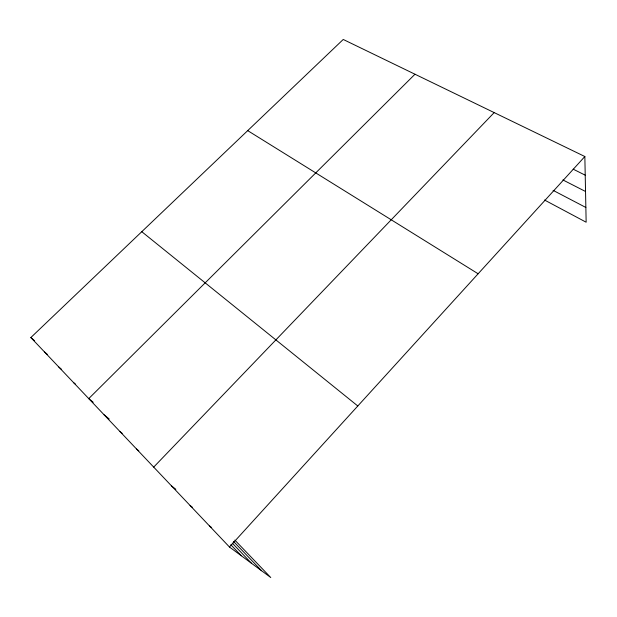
<?xml version="1.0" encoding="UTF-8"?>
<svg xmlns="http://www.w3.org/2000/svg" width="617" height="617" viewBox="0 0 617 617"><rect width="100%" height="100%" fill="white"/><g stroke="black" fill="none" stroke-linecap="round" stroke-linejoin="round"><path stroke-width="0.93" d="M229.455 547.009L584.847 156.525L343.237 39.465L30.85 337.553L229.455 547.009L270.77 577.535L234.838 540.091M153.702 467.115L494.178 112.602M414.986 74.233L88.748 398.613L93.198 402.292M573.178 169.166L585.217 175.166M562.889 179.933L585.541 191.486M553.087 190.352L585.857 207.466M544.533 200.031L586.15 222.213L584.847 156.525M247.702 130.627L478.129 273.778M209.356 525.815L211.654 527.55M190.067 505.47L192.288 507.182M171.526 485.918L175.837 489.281M136.542 449.022L138.786 450.826M141.779 231.699L357.798 405.986M120.022 431.599L122.189 433.358M104.103 414.809L109.224 419.005M73.492 382.525L75.629 384.306M58.769 366.999L61.654 369.421M44.571 352.022L47.478 354.474M30.85 337.553L34.513 340.669M233.481 541.387L261.6 570.756M232.254 543.107L251.589 563.367M230.789 544.718L241.293 555.755"/></g></svg>
